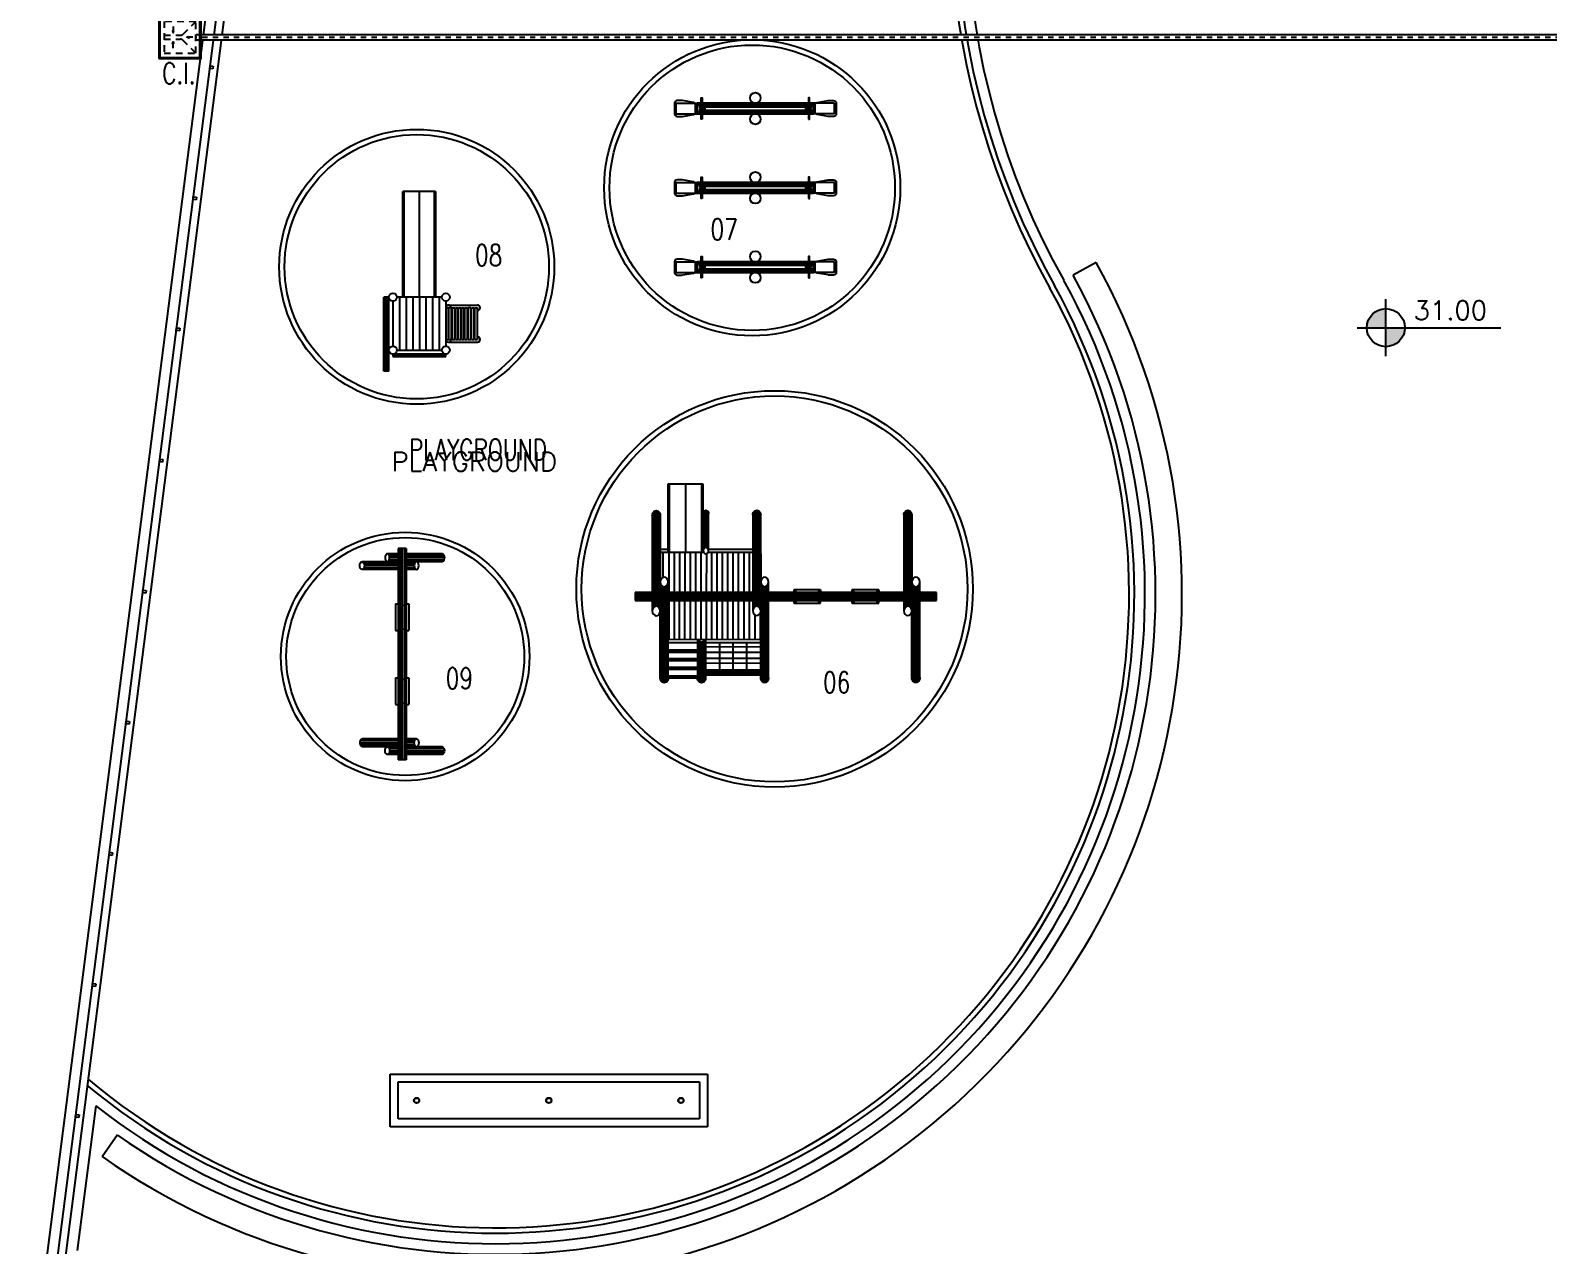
# Model space of a CAD drawing. Header units: inches. Extents: x 542787 to 543192, y 9574025 to 9574373.
# Drawn here: x 543001.89 to 543030.59, y 9574099.36 to 9574122.33 of the extents above; entities that cross this region are included whole.
import ezdxf
from ezdxf.enums import TextEntityAlignment as Align

# ---------------------------------------------------------------- set-up
doc = ezdxf.new("R2010")
doc.units = ezdxf.units.IN
doc.header["$MEASUREMENT"] = 0
doc.linetypes.add('DASHDOT', pattern=[1, 0.5, -0.25, 0, -0.25])
doc.linetypes.add('HIDDEN', pattern=[0.375, 0.25, -0.125])
for name, color, linetype in [('EIXO', 8, 'Continuous'), ('I-ARQ', 8, 'Continuous'), ('I-CONEXAO', 1, 'Continuous'), ('I-ESGOTO', 6, 'Continuous'), ('I-NORMO_ARQ', 8, 'Continuous'), ('I-NORMO_INST', 4, 'Continuous')]:
    doc.layers.add(name, color=color, linetype=linetype)
doc.styles.add('50', font='ROMANS.SHX', dxfattribs={"width": 0.7, "height": 0.1})
doc.styles.add('COTA200', font='ROMANS.SHX')
doc.styles.add('ROMANS', font='romans.shx', dxfattribs={"height": 0.025})

# ---------------------------------------------------------------- blocks, each defined once
blk = doc.blocks.new('MARACANAÚ')
at = {"layer": 'I-ARQ'}
for p, q in [((543221.229, 9574069.861), (543221.471, 9574069.423)), ((543227.621, 9574066.839), (543227.47, 9574066.839)), ((543227.47, 9574066.839), (543227.47, 9574061.14)), ((543227.48, 9574066.839), (543227.48, 9574061.14)), ((543227.5, 9574066.839), (543227.5, 9574061.14)), ((543227.53, 9574066.839), (543227.53, 9574061.14)), ((543227.561, 9574061.14), (543227.561, 9574066.839)), ((543227.591, 9574061.14), (543227.591, 9574066.839)), ((543227.611, 9574061.14), (543227.611, 9574066.839)), ((543227.621, 9574061.14), (543227.621, 9574066.839)), ((543227.47, 9574066.524), (543227.272, 9574066.524)), ((543227.315, 9574066.514), (543227.47, 9574066.514)), ((543227.343, 9574066.494), (543227.47, 9574066.494)), ((543227.352, 9574066.481), (543227.352, 9574066.482)), ((543227.359, 9574066.464), (543227.47, 9574066.464)), ((543227.359, 9574066.435), (543227.471, 9574066.435)), ((543229.087, 9574066.524), (543227.621, 9574066.524)), ((543227.621, 9574066.514), (543229.133, 9574066.514)), ((543227.621, 9574066.494), (543229.159, 9574066.494)), ((543227.621, 9574066.464), (543229.174, 9574066.464)), ((543227.621, 9574066.434), (543229.174, 9574066.434)), ((543225.917, 9574066.312), (543227.47, 9574066.313)), ((543225.917, 9574066.282), (543227.47, 9574066.283)), ((543225.933, 9574066.342), (543227.47, 9574066.343)), ((543225.934, 9574066.252), (543227.47, 9574066.253)), ((543225.96, 9574066.362), (543227.47, 9574066.363)), ((543225.96, 9574066.232), (543227.47, 9574066.233)), ((543225.999, 9574066.372), (543227.47, 9574066.373)), ((543226.005, 9574066.222), (543227.47, 9574066.223)), ((543227.47, 9574066.374), (543227.272, 9574066.374)), ((543227.317, 9574066.384), (543227.47, 9574066.384)), ((543227.344, 9574066.404), (543227.47, 9574066.404)), ((543227.621, 9574066.404), (543229.157, 9574066.404)), ((543227.621, 9574066.384), (543229.13, 9574066.384)), ((543229.095, 9574066.374), (543227.621, 9574066.374)), ((543227.621, 9574066.373), (543227.82, 9574066.373)), ((543227.621, 9574066.363), (543227.776, 9574066.363)), ((543227.621, 9574066.343), (543227.749, 9574066.343)), ((543227.621, 9574066.313), (543227.733, 9574066.313)), ((543227.621, 9574066.283), (543227.733, 9574066.283)), ((543227.621, 9574066.253), (543227.749, 9574066.253)), ((543227.621, 9574066.233), (543227.776, 9574066.233)), ((543227.621, 9574066.223), (543227.82, 9574066.223)), ((543227.419, 9574065.746), (543227.47, 9574065.746)), ((543227.419, 9574065.746), (543227.419, 9574065.241)), ((543227.437, 9574065.735), (543227.47, 9574065.735)), ((543227.437, 9574065.71), (543227.437, 9574065.735)), ((543227.437, 9574065.71), (543227.47, 9574065.71)), ((543227.672, 9574065.746), (543227.621, 9574065.746)), ((543227.621, 9574065.735), (543227.654, 9574065.735)), ((543227.621, 9574065.71), (543227.654, 9574065.71)), ((543227.654, 9574065.71), (543227.654, 9574065.735)), ((543227.672, 9574065.241), (543227.672, 9574065.746)), ((543227.47, 9574065.276), (543227.437, 9574065.276)), ((543227.437, 9574065.276), (543227.437, 9574065.251)), ((543227.621, 9574065.276), (543227.654, 9574065.276)), ((543227.654, 9574065.276), (543227.654, 9574065.251)), ((543227.419, 9574065.241), (543227.47, 9574065.241)), ((543227.47, 9574065.251), (543227.437, 9574065.251)), ((543227.621, 9574065.251), (543227.654, 9574065.251)), ((543227.621, 9574065.241), (543227.672, 9574065.241)), ((543218.216, 9574064.913), (543218.216, 9574064.559)), ((543218.416, 9574064.913), (543218.216, 9574064.913)), ((543218.416, 9574064.913), (543218.416, 9574064.559)), ((543219.716, 9574064.913), (543219.716, 9574064.559)), ((543219.916, 9574064.913), (543219.716, 9574064.913)), ((543219.916, 9574064.913), (543219.916, 9574064.559)), ((543221.216, 9574064.913), (543221.216, 9574064.559)), ((543221.416, 9574064.913), (543221.216, 9574064.913)), ((543221.416, 9574064.913), (543221.416, 9574064.559)), ((543218.216, 9574064.559), (543218.216, 9574064.512)), ((543218.416, 9574064.513), (543218.216, 9574064.513)), ((543218.216, 9574064.513), (543218.216, 9574064.437)), ((543218.216, 9574064.417), (543218.216, 9574062.408)), ((543218.221, 9574064.437), (543218.221, 9574064.507)), ((543218.221, 9574062.408), (543218.221, 9574064.417)), ((543218.229, 9574064.437), (543218.229, 9574064.499)), ((543218.229, 9574062.408), (543218.229, 9574064.417)), ((543218.247, 9574064.437), (543218.247, 9574064.484)), ((543218.247, 9574062.408), (543218.247, 9574064.417)), ((543218.282, 9574064.437), (543218.282, 9574064.467)), ((543218.282, 9574062.408), (543218.282, 9574064.417)), ((543218.35, 9574064.437), (543218.35, 9574064.467)), ((543218.35, 9574062.408), (543218.35, 9574064.417)), ((543218.385, 9574064.437), (543218.385, 9574064.484)), ((543218.385, 9574062.408), (543218.385, 9574064.417)), ((543218.404, 9574064.437), (543218.404, 9574064.499)), ((543218.404, 9574062.408), (543218.404, 9574064.417)), ((543218.412, 9574064.437), (543218.412, 9574064.507)), ((543218.412, 9574062.408), (543218.412, 9574064.417)), ((543218.416, 9574064.559), (543218.416, 9574064.512)), ((543218.416, 9574064.437), (543218.416, 9574064.513)), ((543218.416, 9574062.408), (543218.416, 9574064.417)), ((543219.716, 9574064.559), (543219.716, 9574064.512)), ((543219.916, 9574064.513), (543219.716, 9574064.513)), ((543219.716, 9574064.513), (543219.716, 9574064.437)), ((543219.716, 9574064.417), (543219.716, 9574062.408)), ((543219.721, 9574064.437), (543219.721, 9574064.507)), ((543219.721, 9574062.408), (543219.721, 9574064.417)), ((543219.729, 9574064.437), (543219.729, 9574064.499)), ((543219.729, 9574062.408), (543219.729, 9574064.417)), ((543219.747, 9574064.437), (543219.747, 9574064.484)), ((543219.747, 9574062.408), (543219.747, 9574064.417)), ((543219.782, 9574064.437), (543219.782, 9574064.467)), ((543219.782, 9574062.408), (543219.782, 9574064.417)), ((543219.85, 9574064.437), (543219.85, 9574064.467)), ((543219.85, 9574062.408), (543219.85, 9574064.417)), ((543219.885, 9574064.437), (543219.885, 9574064.484)), ((543219.885, 9574062.408), (543219.885, 9574064.417)), ((543219.904, 9574064.437), (543219.904, 9574064.499)), ((543219.904, 9574062.408), (543219.904, 9574064.417)), ((543219.912, 9574064.437), (543219.912, 9574064.507)), ((543219.912, 9574062.408), (543219.912, 9574064.417)), ((543219.916, 9574064.559), (543219.916, 9574064.512)), ((543219.916, 9574064.437), (543219.916, 9574064.513)), ((543219.916, 9574062.408), (543219.916, 9574064.417)), ((543221.216, 9574064.559), (543221.216, 9574064.512)), ((543221.416, 9574064.513), (543221.216, 9574064.513)), ((543221.216, 9574064.513), (543221.216, 9574064.437)), ((543221.216, 9574064.417), (543221.216, 9574062.408)), ((543221.221, 9574064.437), (543221.221, 9574064.507)), ((543221.221, 9574062.408), (543221.221, 9574064.417)), ((543221.229, 9574064.437), (543221.229, 9574064.499)), ((543221.229, 9574062.408), (543221.229, 9574064.417)), ((543221.247, 9574064.437), (543221.247, 9574064.484)), ((543221.247, 9574062.408), (543221.247, 9574064.417)), ((543221.282, 9574064.437), (543221.282, 9574064.467)), ((543221.282, 9574062.408), (543221.282, 9574064.417)), ((543221.35, 9574064.437), (543221.35, 9574064.467)), ((543221.35, 9574062.408), (543221.35, 9574064.417)), ((543221.385, 9574064.437), (543221.385, 9574064.484)), ((543221.385, 9574062.408), (543221.385, 9574064.417)), ((543221.404, 9574064.437), (543221.404, 9574064.499)), ((543221.404, 9574062.408), (543221.404, 9574064.417)), ((543221.412, 9574064.437), (543221.412, 9574064.507)), ((543221.412, 9574062.408), (543221.412, 9574064.417)), ((543221.416, 9574064.559), (543221.416, 9574064.512)), ((543221.416, 9574064.437), (543221.416, 9574064.513)), ((543221.416, 9574062.408), (543221.416, 9574064.417)), ((543227.419, 9574064.646), (543227.47, 9574064.646)), ((543227.419, 9574064.646), (543227.419, 9574064.141)), ((543227.437, 9574064.635), (543227.47, 9574064.635)), ((543227.437, 9574064.61), (543227.437, 9574064.635)), ((543227.437, 9574064.61), (543227.47, 9574064.61)), ((543227.672, 9574064.646), (543227.621, 9574064.646)), ((543227.621, 9574064.635), (543227.654, 9574064.635)), ((543227.621, 9574064.61), (543227.654, 9574064.61)), ((543227.654, 9574064.61), (543227.654, 9574064.635)), ((543227.672, 9574064.141), (543227.672, 9574064.646)), ((543227.419, 9574064.141), (543227.47, 9574064.141)), ((543227.47, 9574064.176), (543227.437, 9574064.176)), ((543227.437, 9574064.176), (543227.437, 9574064.151)), ((543227.47, 9574064.151), (543227.437, 9574064.151)), ((543227.621, 9574064.176), (543227.654, 9574064.176)), ((543227.621, 9574064.151), (543227.654, 9574064.151)), ((543227.621, 9574064.141), (543227.672, 9574064.141)), ((543227.654, 9574064.176), (543227.654, 9574064.151)), ((543227.47, 9574063.664), (543227.273, 9574063.664)), ((543227.317, 9574063.654), (543227.47, 9574063.654)), ((543227.344, 9574063.634), (543227.47, 9574063.634)), ((543227.344, 9574063.544), (543227.47, 9574063.544)), ((543227.36, 9574063.604), (543227.47, 9574063.604)), ((543227.36, 9574063.574), (543227.47, 9574063.574)), ((543229.087, 9574063.664), (543227.621, 9574063.664)), ((543227.621, 9574063.654), (543229.132, 9574063.654)), ((543227.621, 9574063.634), (543229.159, 9574063.634)), ((543227.621, 9574063.604), (543229.174, 9574063.604)), ((543227.621, 9574063.574), (543229.174, 9574063.574)), ((543227.621, 9574063.544), (543229.157, 9574063.544)), ((543225.917, 9574063.453), (543227.47, 9574063.454)), ((543225.917, 9574063.424), (543227.47, 9574063.424)), ((543225.933, 9574063.483), (543227.47, 9574063.484)), ((543225.934, 9574063.394), (543227.47, 9574063.394)), ((543225.96, 9574063.503), (543227.47, 9574063.504)), ((543225.96, 9574063.374), (543227.47, 9574063.374)), ((543225.999, 9574063.513), (543227.47, 9574063.514)), ((543226.005, 9574063.364), (543227.47, 9574063.364)), ((543226.657, 9574063.364), (543226.658, 9574062.528)), ((543226.715, 9574063.364), (543226.716, 9574062.519)), ((543226.716, 9574063.293), (543227.471, 9574063.293)), ((543227.47, 9574063.514), (543227.272, 9574063.514)), ((543227.317, 9574063.524), (543227.47, 9574063.524)), ((543227.621, 9574063.524), (543229.13, 9574063.524)), ((543227.621, 9574063.514), (543227.82, 9574063.514)), ((543229.095, 9574063.514), (543227.621, 9574063.514)), ((543227.621, 9574063.504), (543227.771, 9574063.504)), ((543227.621, 9574063.484), (543227.745, 9574063.484)), ((543227.621, 9574063.454), (543227.728, 9574063.454)), ((543227.621, 9574063.424), (543227.729, 9574063.424)), ((543227.621, 9574063.394), (543227.745, 9574063.394)), ((543227.621, 9574063.374), (543227.771, 9574063.374)), ((543227.621, 9574063.364), (543227.824, 9574063.364)), ((543227.621, 9574063.364), (543227.82, 9574063.364)), ((543227.622, 9574063.293), (543228.364, 9574063.293)), ((543227.863, 9574063.505), (543228.363, 9574063.505)), ((543227.899, 9574063.404), (543228.363, 9574063.404)), ((543228.363, 9574063.514), (543228.364, 9574061.765)), ((543228.421, 9574063.515), (543228.422, 9574062.47)), ((543228.502, 9574063.514), (543228.503, 9574062.47)), ((543228.604, 9574063.514), (543228.605, 9574062.47)), ((543228.72, 9574063.516), (543228.72, 9574062.471)), ((543228.811, 9574063.516), (543228.812, 9574062.471)), ((543228.936, 9574062.47), (543228.936, 9574063.514)), ((543228.946, 9574062.47), (543228.946, 9574063.514)), ((543228.966, 9574062.47), (543228.966, 9574063.514)), ((543228.985, 9574063.514), (543228.985, 9574062.47)), ((543229.006, 9574063.514), (543229.006, 9574062.47)), ((543229.026, 9574063.514), (543229.026, 9574062.47)), ((543229.036, 9574063.514), (543229.036, 9574062.47)), ((543226.716, 9574063.192), (543227.471, 9574063.192)), ((543226.716, 9574063.091), (543227.471, 9574063.091)), ((543226.716, 9574062.99), (543227.471, 9574062.99)), ((543227.622, 9574063.192), (543228.364, 9574063.192)), ((543227.622, 9574063.091), (543228.364, 9574063.091)), ((543227.622, 9574062.99), (543228.364, 9574062.99)), ((543228.422, 9574062.987), (543228.936, 9574062.987)), ((543228.426, 9574063.243), (543228.94, 9574063.243)), ((543226.716, 9574062.889), (543227.471, 9574062.889)), ((543226.716, 9574062.788), (543227.471, 9574062.788)), ((543226.716, 9574062.687), (543227.471, 9574062.687)), ((543227.622, 9574062.889), (543228.364, 9574062.889)), ((543227.622, 9574062.788), (543228.364, 9574062.788)), ((543227.622, 9574062.687), (543228.364, 9574062.687)), ((543228.42, 9574062.736), (543228.934, 9574062.736)), ((543225.416, 9574061.764), (543225.416, 9574062.42)), ((543225.416, 9574062.42), (543226.716, 9574062.42)), ((543225.416, 9574062.395), (543226.716, 9574062.395)), ((543226.625, 9574062.493), (543225.918, 9574062.493)), ((543225.918, 9574062.463), (543226.625, 9574062.463)), ((543226.639, 9574062.513), (543225.933, 9574062.513)), ((543225.933, 9574062.443), (543226.639, 9574062.443)), ((543226.655, 9574062.523), (543225.949, 9574062.523)), ((543225.949, 9574062.433), (543226.656, 9574062.433)), ((543226.68, 9574062.528), (543225.975, 9574062.528)), ((543225.975, 9574062.428), (543226.683, 9574062.428)), ((543226.626, 9574062.395), (543226.626, 9574062.42)), ((543226.658, 9574062.42), (543226.658, 9574062.428)), ((543226.716, 9574062.586), (543227.471, 9574062.586)), ((543226.716, 9574062.437), (543226.716, 9574061.764)), ((543226.74, 9574062.486), (543227.471, 9574062.485)), ((543227.622, 9574062.586), (543228.364, 9574062.586)), ((543227.622, 9574062.485), (543228.364, 9574062.485)), ((543228.364, 9574062.47), (543229.088, 9574062.469)), ((543228.364, 9574062.459), (543229.138, 9574062.459)), ((543228.389, 9574062.439), (543229.162, 9574062.44)), ((543228.404, 9574062.409), (543229.177, 9574062.41)), ((543228.557, 9574062.409), (543228.603, 9574062.409)), ((543228.557, 9574061.683), (543228.557, 9574062.409)), ((543228.562, 9574061.683), (543228.562, 9574062.409)), ((543228.572, 9574061.683), (543228.572, 9574062.409)), ((543228.588, 9574062.409), (543228.588, 9574061.683)), ((543228.598, 9574062.409), (543228.598, 9574061.683)), ((543228.603, 9574062.409), (543228.603, 9574061.683)), ((543228.719, 9574062.409), (543228.766, 9574062.409)), ((543228.719, 9574061.683), (543228.719, 9574062.409)), ((543228.724, 9574061.683), (543228.724, 9574062.409)), ((543228.734, 9574061.683), (543228.734, 9574062.409)), ((543228.751, 9574062.409), (543228.751, 9574061.683)), ((543228.761, 9574062.409), (543228.761, 9574061.683)), ((543228.766, 9574062.409), (543228.766, 9574061.683)), ((543228.882, 9574062.409), (543228.928, 9574062.409)), ((543228.882, 9574061.683), (543228.882, 9574062.409)), ((543228.887, 9574061.683), (543228.887, 9574062.409)), ((543228.897, 9574061.683), (543228.897, 9574062.409)), ((543228.913, 9574062.409), (543228.913, 9574061.683)), ((543228.923, 9574062.409), (543228.923, 9574061.683)), ((543228.928, 9574062.409), (543228.928, 9574061.683)), ((543229.045, 9574061.683), (543229.045, 9574062.409)), ((543229.045, 9574062.409), (543229.091, 9574062.409)), ((543229.05, 9574061.683), (543229.05, 9574062.409)), ((543229.06, 9574061.683), (543229.06, 9574062.409)), ((543229.076, 9574062.409), (543229.076, 9574061.683)), ((543229.086, 9574062.409), (543229.086, 9574061.683)), ((543229.091, 9574062.409), (543229.091, 9574061.683)), ((543236.58, 9574056.506), (543236.58, 9574062.506)), ((543236.58, 9574062.506), (543237.58, 9574062.506)), ((543237.58, 9574062.506), (543237.58, 9574056.506)), ((543218.216, 9574062.388), (543218.216, 9574062.313)), ((543218.216, 9574062.267), (543218.216, 9574062.313)), ((543218.416, 9574062.313), (543218.216, 9574062.313)), ((543218.216, 9574061.913), (543218.216, 9574062.267)), ((543218.221, 9574062.319), (543218.221, 9574062.388)), ((543218.229, 9574062.327), (543218.229, 9574062.388)), ((543218.247, 9574062.342), (543218.247, 9574062.388)), ((543218.282, 9574062.358), (543218.282, 9574062.388)), ((543218.35, 9574062.358), (543218.35, 9574062.388)), ((543218.385, 9574062.342), (543218.385, 9574062.388)), ((543218.404, 9574062.327), (543218.404, 9574062.388)), ((543218.412, 9574062.319), (543218.412, 9574062.388)), ((543218.416, 9574062.313), (543218.416, 9574062.388)), ((543218.416, 9574062.267), (543218.416, 9574062.313)), ((543218.416, 9574061.913), (543218.416, 9574062.267)), ((543219.716, 9574062.388), (543219.716, 9574062.313)), ((543219.716, 9574062.267), (543219.716, 9574062.313)), ((543219.916, 9574062.313), (543219.716, 9574062.313)), ((543219.716, 9574061.913), (543219.716, 9574062.267)), ((543219.721, 9574062.319), (543219.721, 9574062.388)), ((543219.729, 9574062.327), (543219.729, 9574062.388)), ((543219.747, 9574062.342), (543219.747, 9574062.388)), ((543219.782, 9574062.358), (543219.782, 9574062.388)), ((543219.85, 9574062.358), (543219.85, 9574062.388)), ((543219.885, 9574062.342), (543219.885, 9574062.388)), ((543219.904, 9574062.327), (543219.904, 9574062.388)), ((543219.912, 9574062.319), (543219.912, 9574062.388)), ((543219.916, 9574062.313), (543219.916, 9574062.388)), ((543219.916, 9574062.267), (543219.916, 9574062.313)), ((543219.916, 9574061.913), (543219.916, 9574062.267)), ((543221.216, 9574062.388), (543221.216, 9574062.313)), ((543221.216, 9574062.267), (543221.216, 9574062.313)), ((543221.416, 9574062.313), (543221.216, 9574062.313)), ((543221.216, 9574061.913), (543221.216, 9574062.267)), ((543221.221, 9574062.319), (543221.221, 9574062.388)), ((543221.229, 9574062.327), (543221.229, 9574062.388)), ((543221.247, 9574062.342), (543221.247, 9574062.388)), ((543221.282, 9574062.358), (543221.282, 9574062.388)), ((543221.35, 9574062.358), (543221.35, 9574062.388)), ((543221.385, 9574062.342), (543221.385, 9574062.388)), ((543221.404, 9574062.327), (543221.404, 9574062.388)), ((543221.412, 9574062.319), (543221.412, 9574062.388)), ((543221.416, 9574062.313), (543221.416, 9574062.388)), ((543221.416, 9574062.267), (543221.416, 9574062.313)), ((543221.416, 9574061.913), (543221.416, 9574062.267)), ((543226.716, 9574062.384), (543227.471, 9574062.384)), ((543226.716, 9574062.283), (543227.471, 9574062.283)), ((543226.716, 9574062.182), (543227.471, 9574062.182)), ((543227.622, 9574062.384), (543228.364, 9574062.384)), ((543227.622, 9574062.283), (543228.364, 9574062.283)), ((543227.622, 9574062.182), (543228.364, 9574062.182)), ((543228.364, 9574062.329), (543228.557, 9574062.329)), ((543228.364, 9574062.319), (543228.557, 9574062.319)), ((543228.389, 9574062.349), (543228.557, 9574062.349)), ((543228.404, 9574062.379), (543228.557, 9574062.379)), ((543228.422, 9574062.319), (543228.422, 9574061.765)), ((543228.603, 9574062.379), (543228.719, 9574062.379)), ((543228.603, 9574062.349), (543228.719, 9574062.349)), ((543228.603, 9574062.329), (543228.719, 9574062.329)), ((543228.603, 9574062.319), (543228.719, 9574062.319)), ((543228.766, 9574062.379), (543228.882, 9574062.379)), ((543228.766, 9574062.349), (543228.882, 9574062.349)), ((543228.766, 9574062.329), (543228.882, 9574062.329)), ((543228.766, 9574062.319), (543228.882, 9574062.319)), ((543228.928, 9574062.379), (543229.045, 9574062.379)), ((543228.928, 9574062.349), (543229.045, 9574062.349)), ((543228.928, 9574062.329), (543229.045, 9574062.329)), ((543228.928, 9574062.319), (543229.045, 9574062.319)), ((543229.091, 9574062.379), (543229.173, 9574062.379)), ((543229.091, 9574062.349), (543229.158, 9574062.349)), ((543229.091, 9574062.329), (543229.133, 9574062.329)), ((543229.091, 9574062.319), (543229.095, 9574062.319)), ((543236.73, 9574056.656), (543236.73, 9574062.356)), ((543236.73, 9574062.356), (543237.43, 9574062.356)), ((543237.43, 9574062.356), (543237.43, 9574056.656)), ((543218.416, 9574061.913), (543218.216, 9574061.913)), ((543219.916, 9574061.913), (543219.716, 9574061.913)), ((543221.416, 9574061.913), (543221.216, 9574061.913)), ((543225.416, 9574062.092), (543226.716, 9574062.092)), ((543226.716, 9574062.081), (543227.471, 9574062.081)), ((543226.716, 9574061.981), (543227.471, 9574061.981)), ((543226.716, 9574061.88), (543227.471, 9574061.88)), ((543228.364, 9574062.081), (543227.622, 9574062.081)), ((543228.364, 9574061.981), (543227.622, 9574061.981)), ((543227.622, 9574061.88), (543228.364, 9574061.88)), ((543226.716, 9574061.789), (543225.416, 9574061.789)), ((543226.716, 9574061.764), (543225.416, 9574061.764)), ((543225.939, 9574061.554), (543227.47, 9574061.554)), ((543225.955, 9574061.584), (543227.47, 9574061.584)), ((543225.982, 9574061.604), (543227.47, 9574061.604)), ((543226.012, 9574061.614), (543227.471, 9574061.614)), ((543226.626, 9574061.789), (543226.626, 9574061.764)), ((543226.658, 9574061.764), (543226.658, 9574061.614)), ((543226.716, 9574061.779), (543227.471, 9574061.779)), ((543226.716, 9574061.764), (543226.716, 9574061.614)), ((543226.716, 9574061.663), (543227.189, 9574061.663)), ((543227.471, 9574061.614), (543227.272, 9574061.614)), ((543227.471, 9574061.764), (543227.273, 9574061.764)), ((543227.317, 9574061.754), (543227.471, 9574061.754)), ((543227.317, 9574061.624), (543227.471, 9574061.624)), ((543227.344, 9574061.734), (543227.471, 9574061.734)), ((543227.344, 9574061.644), (543227.471, 9574061.644)), ((543227.36, 9574061.704), (543227.471, 9574061.704)), ((543227.36, 9574061.674), (543227.471, 9574061.674)), ((543227.622, 9574061.779), (543228.364, 9574061.779)), ((543228.557, 9574061.765), (543227.622, 9574061.764)), ((543227.622, 9574061.754), (543228.557, 9574061.755)), ((543227.622, 9574061.734), (543228.557, 9574061.735)), ((543227.622, 9574061.704), (543228.557, 9574061.705)), ((543227.622, 9574061.675), (543229.176, 9574061.675)), ((543227.622, 9574061.645), (543229.161, 9574061.645)), ((543227.622, 9574061.625), (543229.137, 9574061.625)), ((543229.105, 9574061.615), (543227.622, 9574061.614)), ((543227.622, 9574061.614), (543227.821, 9574061.614)), ((543227.622, 9574061.604), (543227.776, 9574061.604)), ((543227.622, 9574061.584), (543227.749, 9574061.584)), ((543227.622, 9574061.554), (543227.733, 9574061.554)), ((543228.603, 9574061.683), (543228.557, 9574061.683)), ((543228.719, 9574061.765), (543228.603, 9574061.765)), ((543228.603, 9574061.755), (543228.719, 9574061.755)), ((543228.603, 9574061.735), (543228.719, 9574061.735)), ((543228.603, 9574061.705), (543228.719, 9574061.705)), ((543228.766, 9574061.683), (543228.719, 9574061.683)), ((543228.882, 9574061.765), (543228.766, 9574061.765)), ((543228.766, 9574061.755), (543228.882, 9574061.755)), ((543228.766, 9574061.735), (543228.882, 9574061.735)), ((543228.766, 9574061.705), (543228.882, 9574061.705)), ((543228.928, 9574061.683), (543228.882, 9574061.683)), ((543229.045, 9574061.765), (543228.928, 9574061.765)), ((543228.928, 9574061.755), (543229.045, 9574061.755)), ((543228.928, 9574061.735), (543229.045, 9574061.735)), ((543228.928, 9574061.705), (543229.045, 9574061.705)), ((543229.091, 9574061.683), (543229.045, 9574061.683)), ((543229.091, 9574061.755), (543229.138, 9574061.755)), ((543229.091, 9574061.735), (543229.162, 9574061.735)), ((543229.091, 9574061.705), (543229.177, 9574061.705)), ((543225.939, 9574061.524), (543227.47, 9574061.524)), ((543225.955, 9574061.494), (543227.47, 9574061.494)), ((543225.982, 9574061.474), (543227.47, 9574061.474)), ((543226.012, 9574061.464), (543227.471, 9574061.464)), ((543227.622, 9574061.524), (543227.733, 9574061.524)), ((543227.622, 9574061.494), (543227.749, 9574061.494)), ((543227.622, 9574061.474), (543227.776, 9574061.474)), ((543227.622, 9574061.464), (543227.821, 9574061.464)), ((543227.47, 9574061.14), (543227.621, 9574061.14)), ((543222.035, 9574057.608), (543222.035, 9574058.158)), ((543222.685, 9574058.158), (543222.085, 9574058.158)), ((543222.085, 9574058.108), (543222.085, 9574058.158)), ((543222.685, 9574058.108), (543222.085, 9574058.108)), ((543222.685, 9574058.096), (543222.085, 9574058.096)), ((543222.085, 9574058.046), (543222.085, 9574058.096)), ((543222.135, 9574058.096), (543222.135, 9574058.108)), ((543222.635, 9574058.096), (543222.635, 9574058.108)), ((543222.685, 9574058.108), (543222.685, 9574058.158)), ((543222.685, 9574058.046), (543222.685, 9574058.096)), ((543222.735, 9574057.608), (543222.735, 9574058.158)), ((543222.685, 9574058.046), (543222.085, 9574058.046)), ((543222.685, 9574058.033), (543222.085, 9574058.033)), ((543222.085, 9574058.033), (543222.085, 9574057.983)), ((543222.685, 9574057.983), (543222.085, 9574057.983)), ((543222.685, 9574057.968), (543222.085, 9574057.968)), ((543222.085, 9574057.918), (543222.085, 9574057.968)), ((543222.685, 9574057.918), (543222.085, 9574057.918)), ((543222.685, 9574057.908), (543222.085, 9574057.908)), ((543222.085, 9574057.858), (543222.085, 9574057.908)), ((543222.685, 9574057.858), (543222.085, 9574057.858)), ((543222.685, 9574057.848), (543222.085, 9574057.848)), ((543222.085, 9574057.798), (543222.085, 9574057.848)), ((543222.135, 9574058.033), (543222.135, 9574058.046)), ((543222.135, 9574057.968), (543222.135, 9574057.983)), ((543222.135, 9574057.908), (543222.135, 9574057.918)), ((543222.135, 9574057.848), (543222.135, 9574057.858)), ((543222.635, 9574058.033), (543222.635, 9574058.046)), ((543222.635, 9574057.968), (543222.635, 9574057.983)), ((543222.635, 9574057.908), (543222.635, 9574057.918)), ((543222.635, 9574057.848), (543222.635, 9574057.858)), ((543222.685, 9574057.998), (543222.685, 9574058.033)), ((543222.685, 9574057.983), (543222.685, 9574057.998)), ((543222.685, 9574057.918), (543222.685, 9574057.968)), ((543222.685, 9574057.868), (543222.685, 9574057.908)), ((543222.685, 9574057.858), (543222.685, 9574057.868)), ((543222.685, 9574057.803), (543222.685, 9574057.848)), ((543222.685, 9574057.798), (543222.685, 9574057.803)), ((543221.96, 9574057.558), (543222.81, 9574057.558)), ((543222.685, 9574057.798), (543222.085, 9574057.798)), ((543222.685, 9574057.788), (543222.085, 9574057.788)), ((543222.085, 9574057.738), (543222.085, 9574057.788)), ((543222.685, 9574057.738), (543222.085, 9574057.738)), ((543222.685, 9574057.728), (543222.085, 9574057.728)), ((543222.085, 9574057.678), (543222.085, 9574057.728)), ((543222.685, 9574057.678), (543222.085, 9574057.678)), ((543222.685, 9574057.668), (543222.085, 9574057.668)), ((543222.085, 9574057.648), (543222.085, 9574057.668)), ((543222.085, 9574057.648), (543222.085, 9574057.618)), ((543222.685, 9574057.618), (543222.085, 9574057.618)), ((543222.685, 9574057.608), (543222.085, 9574057.608)), ((543222.085, 9574057.558), (543222.085, 9574057.608)), ((543222.135, 9574057.788), (543222.135, 9574057.798)), ((543222.135, 9574057.728), (543222.135, 9574057.738)), ((543222.135, 9574057.668), (543222.135, 9574057.678)), ((543222.635, 9574057.788), (543222.635, 9574057.798)), ((543222.635, 9574057.728), (543222.635, 9574057.738)), ((543222.635, 9574057.678), (543222.635, 9574057.668)), ((543222.685, 9574057.738), (543222.685, 9574057.788)), ((543222.685, 9574057.678), (543222.685, 9574057.728)), ((543222.685, 9574057.618), (543222.685, 9574057.668)), ((543222.685, 9574057.558), (543222.685, 9574057.608)), ((543223.01, 9574057.558), (543222.96, 9574057.558)), ((543222.96, 9574057.558), (543222.96, 9574056.558)), ((543222.964, 9574056.558), (543222.964, 9574057.558)), ((543222.968, 9574056.558), (543222.968, 9574057.558)), ((543222.976, 9574056.558), (543222.976, 9574057.558)), ((543222.985, 9574056.558), (543222.985, 9574057.558)), ((543222.995, 9574056.558), (543222.995, 9574057.558)), ((543223.003, 9574056.558), (543223.003, 9574057.558)), ((543223.007, 9574056.558), (543223.007, 9574057.558)), ((543223.01, 9574057.558), (543223.01, 9574056.558)), ((543226.773, 9574057.525), (543226.773, 9574056.806)), ((543226.809, 9574057.532), (543226.809, 9574056.806)), ((543226.853, 9574057.526), (543226.853, 9574056.806)), ((543226.873, 9574057.516), (543226.873, 9574056.806)), ((543230.423, 9574057.522), (543230.423, 9574056.806)), ((543230.465, 9574057.531), (543230.465, 9574056.806)), ((543230.503, 9574057.521), (543230.503, 9574056.806)), ((543219.885, 9574057.358), (543219.885, 9574057.368)), ((543221.885, 9574057.368), (543219.885, 9574057.368)), ((543219.885, 9574057.358), (543219.885, 9574056.758)), ((543221.885, 9574057.343), (543219.885, 9574057.343)), ((543221.885, 9574057.483), (543221.885, 9574056.633)), ((543221.885, 9574057.433), (543222.885, 9574057.433)), ((543221.885, 9574057.308), (543222.885, 9574057.308)), ((543222.885, 9574056.633), (543222.885, 9574057.483)), ((543226.738, 9574057.493), (543226.738, 9574056.806)), ((543226.743, 9574057.505), (543226.743, 9574056.806)), ((543226.753, 9574057.515), (543226.753, 9574056.806)), ((543226.883, 9574057.507), (543226.883, 9574056.806)), ((543226.888, 9574057.498), (543226.888, 9574056.806)), ((543230.388, 9574057.488), (543230.388, 9574056.806)), ((543230.393, 9574057.496), (543230.393, 9574056.806)), ((543230.403, 9574057.507), (543230.403, 9574056.806)), ((543230.523, 9574057.507), (543230.523, 9574056.806)), ((543230.533, 9574057.496), (543230.533, 9574056.806)), ((543230.538, 9574057.488), (543230.538, 9574056.806)), ((543221.885, 9574057.058), (543219.885, 9574057.058)), ((543221.885, 9574057.183), (543222.885, 9574057.183)), ((543221.885, 9574057.058), (543222.885, 9574057.058)), ((543226.893, 9574056.988), (543226.893, 9574056.806)), ((543226.903, 9574056.978), (543226.903, 9574056.806)), ((543226.923, 9574056.967), (543226.923, 9574056.806)), ((543226.962, 9574056.96), (543226.962, 9574056.806)), ((543227.003, 9574056.967), (543227.003, 9574056.806)), ((543227.023, 9574056.977), (543227.023, 9574056.806)), ((543227.033, 9574056.988), (543227.033, 9574056.806)), ((543227.038, 9574057.006), (543227.038, 9574056.806)), ((543230.238, 9574057.003), (543230.238, 9574056.806)), ((543230.243, 9574056.988), (543230.243, 9574056.806)), ((543230.253, 9574056.978), (543230.253, 9574056.806)), ((543230.273, 9574056.967), (543230.273, 9574056.806)), ((543230.311, 9574056.96), (543230.311, 9574056.806)), ((543230.353, 9574056.967), (543230.353, 9574056.806)), ((543230.373, 9574056.978), (543230.373, 9574056.806)), ((543230.383, 9574056.988), (543230.383, 9574056.806)), ((543221.885, 9574056.773), (543219.885, 9574056.773)), ((543219.885, 9574056.758), (543219.885, 9574056.748)), ((543221.885, 9574056.748), (543219.885, 9574056.748)), ((543221.885, 9574056.933), (543222.885, 9574056.933)), ((543221.885, 9574056.808), (543222.885, 9574056.808)), ((543221.885, 9574056.683), (543222.885, 9574056.683)), ((543226.638, 9574056.806), (543226.638, 9574056.656)), ((543226.638, 9574056.806), (543230.638, 9574056.806)), ((543226.638, 9574056.801), (543230.638, 9574056.801)), ((543226.638, 9574056.791), (543230.638, 9574056.791)), ((543226.638, 9574056.771), (543230.638, 9574056.771)), ((543226.638, 9574056.727), (543230.638, 9574056.727)), ((543226.638, 9574056.691), (543230.638, 9574056.691)), ((543226.638, 9574056.671), (543230.638, 9574056.671)), ((543226.638, 9574056.661), (543230.638, 9574056.661)), ((543226.638, 9574056.656), (543230.638, 9574056.656)), ((543226.738, 9574056.656), (543226.738, 9574056.451)), ((543226.743, 9574056.656), (543226.743, 9574056.466)), ((543226.753, 9574056.656), (543226.753, 9574056.476)), ((543226.773, 9574056.656), (543226.773, 9574056.487)), ((543226.81, 9574056.656), (543226.81, 9574056.493)), ((543226.852, 9574056.656), (543226.852, 9574056.487)), ((543226.872, 9574056.656), (543226.872, 9574056.477)), ((543226.882, 9574056.656), (543226.882, 9574056.467)), ((543226.888, 9574056.656), (543226.888, 9574055.977)), ((543226.893, 9574056.656), (543226.893, 9574055.989)), ((543226.903, 9574056.656), (543226.903, 9574055.999)), ((543226.923, 9574056.656), (543226.923, 9574056.01)), ((543226.958, 9574056.656), (543226.958, 9574056.017)), ((543227.003, 9574056.656), (543227.003, 9574056.011)), ((543227.023, 9574056.656), (543227.023, 9574056)), ((543227.033, 9574056.656), (543227.033, 9574055.99)), ((543227.038, 9574056.656), (543227.038, 9574055.975)), ((543227.688, 9574056.806), (543227.688, 9574056.856)), ((543227.688, 9574056.856), (543228.188, 9574056.856)), ((543227.688, 9574056.606), (543227.688, 9574056.656)), ((543228.188, 9574056.806), (543228.188, 9574056.856)), ((543228.188, 9574056.606), (543228.188, 9574056.656)), ((543229.088, 9574056.806), (543229.088, 9574056.856)), ((543229.088, 9574056.856), (543229.588, 9574056.856)), ((543229.088, 9574056.606), (543229.088, 9574056.656)), ((543229.588, 9574056.806), (543229.588, 9574056.856)), ((543229.588, 9574056.606), (543229.588, 9574056.656)), ((543230.238, 9574056.656), (543230.238, 9574055.974)), ((543230.243, 9574056.656), (543230.243, 9574055.967)), ((543230.253, 9574056.656), (543230.253, 9574055.956)), ((543230.273, 9574056.656), (543230.273, 9574055.941)), ((543230.315, 9574056.656), (543230.315, 9574055.931)), ((543230.353, 9574056.656), (543230.353, 9574055.941)), ((543230.373, 9574056.656), (543230.373, 9574055.955)), ((543230.383, 9574056.656), (543230.383, 9574055.967)), ((543230.388, 9574056.656), (543230.388, 9574055.974)), ((543230.393, 9574056.656), (543230.393, 9574056.466)), ((543230.403, 9574056.656), (543230.403, 9574056.476)), ((543230.423, 9574056.656), (543230.423, 9574056.487)), ((543230.464, 9574056.656), (543230.464, 9574056.493)), ((543230.503, 9574056.656), (543230.503, 9574056.487)), ((543230.523, 9574056.656), (543230.523, 9574056.476)), ((543230.533, 9574056.656), (543230.533, 9574056.466)), ((543230.538, 9574056.656), (543230.538, 9574056.451)), ((543230.638, 9574056.806), (543230.638, 9574056.656)), ((543237.43, 9574056.656), (543236.73, 9574056.656)), ((543221.885, 9574056.483), (543221.885, 9574056.383)), ((543223.285, 9574056.483), (543221.885, 9574056.483)), ((543223.285, 9574056.479), (543221.885, 9574056.479)), ((543223.285, 9574056.473), (543221.885, 9574056.473)), ((543223.285, 9574056.466), (543221.885, 9574056.466)), ((543223.285, 9574056.458), (543221.885, 9574056.458)), ((543223.285, 9574056.449), (543221.885, 9574056.449)), ((543223.285, 9574056.433), (543221.885, 9574056.433)), ((543223.285, 9574056.418), (543221.885, 9574056.418)), ((543223.285, 9574056.409), (543221.885, 9574056.409)), ((543223.285, 9574056.401), (543221.885, 9574056.401)), ((543223.285, 9574056.394), (543221.885, 9574056.394)), ((543223.285, 9574056.388), (543221.885, 9574056.388)), ((543223.285, 9574056.383), (543221.885, 9574056.383)), ((543221.96, 9574056.558), (543222.81, 9574056.558)), ((543222.96, 9574056.558), (543223.01, 9574056.558)), ((543223.285, 9574056.483), (543223.285, 9574056.383)), ((543227.688, 9574056.606), (543228.188, 9574056.606)), ((543229.088, 9574056.606), (543229.588, 9574056.606)), ((543230.464, 9574056.408), (543230.464, 9574056.408)), ((543237.58, 9574056.506), (543236.58, 9574056.506)), ((543242.349, 9574050.072), (543208.37, 9574054.42)), ((543242.503, 9574049.699), (543208.325, 9574054.073)), ((543242.33, 9574049.923), (543208.35, 9574054.271)), ((543217.507, 9574053.099), (543217.515, 9574053.159)), ((543217.557, 9574053.093), (543217.507, 9574053.099)), ((543217.515, 9574053.159), (543217.564, 9574053.153)), ((543217.564, 9574053.153), (543217.557, 9574053.093)), ((543219.987, 9574052.782), (543219.994, 9574052.842)), ((543220.036, 9574052.776), (543219.987, 9574052.782)), ((543219.994, 9574052.842), (543220.044, 9574052.835)), ((543220.044, 9574052.835), (543220.036, 9574052.776)), ((543222.467, 9574052.465), (543222.474, 9574052.524)), ((543222.516, 9574052.458), (543222.467, 9574052.465)), ((543222.474, 9574052.524), (543222.524, 9574052.518)), ((543222.524, 9574052.518), (543222.516, 9574052.458)), ((543224.946, 9574052.147), (543224.954, 9574052.207)), ((543224.996, 9574052.141), (543224.946, 9574052.147)), ((543224.954, 9574052.207), (543225.004, 9574052.201)), ((543225.004, 9574052.201), (543224.996, 9574052.141)), ((543227.426, 9574051.83), (543227.434, 9574051.89)), ((543227.476, 9574051.824), (543227.426, 9574051.83)), ((543227.434, 9574051.89), (543227.483, 9574051.883)), ((543227.483, 9574051.883), (543227.476, 9574051.824)), ((543229.906, 9574051.513), (543229.914, 9574051.572)), ((543229.956, 9574051.506), (543229.906, 9574051.513)), ((543229.914, 9574051.572), (543229.963, 9574051.566)), ((543229.963, 9574051.566), (543229.956, 9574051.506)), ((543232.386, 9574051.196), (543232.393, 9574051.255)), ((543232.393, 9574051.255), (543232.443, 9574051.249)), ((543232.443, 9574051.249), (543232.435, 9574051.189)), ((543237.733, 9574051.345), (543238.143, 9574051.058)), ((543232.435, 9574051.189), (543232.386, 9574051.196)), ((543234.865, 9574050.878), (543234.873, 9574050.938)), ((543234.873, 9574050.938), (543234.923, 9574050.931)), ((543234.923, 9574050.931), (543234.915, 9574050.872)), ((543237.181, 9574050.935), (543239.919, 9574050.584)), ((543234.915, 9574050.872), (543234.865, 9574050.878)), ((543237.345, 9574050.561), (543237.353, 9574050.62)), ((543237.395, 9574050.555), (543237.345, 9574050.561)), ((543237.353, 9574050.62), (543237.402, 9574050.614)), ((543237.402, 9574050.614), (543237.395, 9574050.555))]:
    blk.add_line(p, q, dxfattribs=at)
for points in [[(543218.416, 9574064.943, -0.414214), (543218.466, 9574064.893), (543218.466, 9574064.8, -0.04366), (543218.465, 9574064.792), (543218.429, 9574064.584, -0.36397), (543218.379, 9574064.543), (543218.253, 9574064.543, -0.36397), (543218.203, 9574064.584), (543218.167, 9574064.792, -0.043662), (543218.166, 9574064.8), (543218.166, 9574064.893, -0.414213), (543218.216, 9574064.943)], [(543219.916, 9574064.943, -0.414214), (543219.966, 9574064.893), (543219.966, 9574064.8, -0.04366), (543219.965, 9574064.792), (543219.929, 9574064.584, -0.36397), (543219.879, 9574064.543), (543219.753, 9574064.543, -0.36397), (543219.703, 9574064.584), (543219.667, 9574064.792, -0.043662), (543219.666, 9574064.8), (543219.666, 9574064.893, -0.414213), (543219.716, 9574064.943)], [(543221.416, 9574064.943, -0.414214), (543221.466, 9574064.893), (543221.466, 9574064.8, -0.04366), (543221.465, 9574064.792), (543221.429, 9574064.584, -0.36397), (543221.379, 9574064.543), (543221.253, 9574064.543, -0.36397), (543221.203, 9574064.584), (543221.167, 9574064.792, -0.043662), (543221.166, 9574064.8), (543221.166, 9574064.893, -0.414213), (543221.216, 9574064.943)], [(543218.416, 9574061.883, 0.414214), (543218.466, 9574061.933), (543218.466, 9574062.025, 0.04366), (543218.465, 9574062.034), (543218.429, 9574062.241, 0.36397), (543218.379, 9574062.283), (543218.253, 9574062.283, 0.36397), (543218.203, 9574062.241), (543218.167, 9574062.034, 0.043662), (543218.166, 9574062.025), (543218.166, 9574061.933, 0.414213), (543218.216, 9574061.883)], [(543219.916, 9574061.883, 0.414214), (543219.966, 9574061.933), (543219.966, 9574062.025, 0.04366), (543219.965, 9574062.034), (543219.929, 9574062.241, 0.36397), (543219.879, 9574062.283), (543219.753, 9574062.283, 0.36397), (543219.703, 9574062.241), (543219.667, 9574062.034, 0.043662), (543219.666, 9574062.025), (543219.666, 9574061.933, 0.414213), (543219.716, 9574061.883)], [(543221.416, 9574061.883, 0.414214), (543221.466, 9574061.933), (543221.466, 9574062.025, 0.04366), (543221.465, 9574062.034), (543221.429, 9574062.241, 0.36397), (543221.379, 9574062.283), (543221.253, 9574062.283, 0.36397), (543221.203, 9574062.241), (543221.167, 9574062.034, 0.043662), (543221.166, 9574062.025), (543221.166, 9574061.933, 0.414213), (543221.216, 9574061.883)]]:
    blk.add_lwpolyline(points, format="xyb", close=True, dxfattribs=at)
for points in [[(543218.516, 9574064.417), (543218.516, 9574064.437), (543218.116, 9574064.437), (543218.116, 9574064.417)], [(543220.016, 9574064.417), (543220.016, 9574064.437), (543219.616, 9574064.437), (543219.616, 9574064.417)], [(543221.516, 9574064.417), (543221.516, 9574064.437), (543221.116, 9574064.437), (543221.116, 9574064.417)], [(543218.516, 9574062.408), (543218.516, 9574062.388), (543218.116, 9574062.388), (543218.116, 9574062.408)], [(543220.016, 9574062.408), (543220.016, 9574062.388), (543219.616, 9574062.388), (543219.616, 9574062.408)], [(543221.516, 9574062.408), (543221.516, 9574062.388), (543221.116, 9574062.388), (543221.116, 9574062.408)]]:
    blk.add_lwpolyline(points, close=True, dxfattribs=at)
for points in [[(543218.306, 9574064.417), (543218.306, 9574064.371)], [(543218.326, 9574064.371), (543218.326, 9574064.417)], [(543219.806, 9574064.417), (543219.806, 9574064.371)], [(543219.826, 9574064.371), (543219.826, 9574064.417)], [(543221.306, 9574064.417), (543221.306, 9574064.371)], [(543221.326, 9574064.371), (543221.326, 9574064.417)], [(543218.306, 9574062.408), (543218.306, 9574062.455)], [(543218.326, 9574062.455), (543218.326, 9574062.408)], [(543219.806, 9574062.408), (543219.806, 9574062.455)], [(543219.826, 9574062.455), (543219.826, 9574062.408)], [(543221.306, 9574062.408), (543221.306, 9574062.455)], [(543221.326, 9574062.455), (543221.326, 9574062.408)]]:
    blk.add_lwpolyline(points, dxfattribs=at)
for centre, radius in [((543227.404, 9574063.777), 3.75), ((543227.404, 9574063.777), 3.65), ((543219.815, 9574063.354), 2.8), ((543219.815, 9574063.354), 2.7), ((543227.546, 9574065.723), 0.01), ((543227.546, 9574065.263), 0.01), ((543227.546, 9574064.623), 0.01), ((543227.546, 9574064.163), 0.01), ((543218.116, 9574063.413), 0.1), ((543218.516, 9574063.413), 0.1), ((543219.616, 9574063.413), 0.1), ((543220.016, 9574063.413), 0.1), ((543221.116, 9574063.413), 0.1), ((543221.516, 9574063.413), 0.1), ((543237.08, 9574062.006), 0.0508), ((543237.08, 9574062.006), 0.0458), ((543221.31, 9574057.008), 2.6), ((543237.08, 9574059.506), 0.0508), ((543237.08, 9574059.506), 0.0458), ((543221.31, 9574057.008), 2.5), ((543228.682, 9574056.79), 2.35), ((543228.682, 9574056.79), 2.25), ((543221.885, 9574057.558), 0.075), ((543222.885, 9574057.558), 0.075), ((543237.08, 9574057.006), 0.0508), ((543237.08, 9574057.006), 0.0458), ((543227.713, 9574056.731), 0.01), ((543228.163, 9574056.731), 0.01), ((543229.113, 9574056.731), 0.01), ((543229.563, 9574056.731), 0.01), ((543221.885, 9574056.558), 0.075), ((543222.885, 9574056.558), 0.075)]:
    blk.add_circle(centre, radius, dxfattribs=at)
for centre, radius, start, end in [((543227.511, 9574058.503), 12.979, 325, 118.9471), ((543227.511, 9574058.503), 12.479, 325, 118.9471), ((543227.511, 9574058.503), 12.279, 321.9532, 118.9471), ((543227.511, 9574058.503), 12.079, 320.2698, 118.9471), ((543227.511, 9574058.503), 11.979, 319.9645, 118.9471), ((543214.483, 9574081.888), 14.69, 245.2414, 299.2623), ((543214.483, 9574081.888), 14.49, 245.2414, 299.2623), ((543214.483, 9574081.888), 14.79, 248.5285, 299.2623), ((543218.316, 9574064.588), 0.125, 216.7489, 323.2514), ((543219.816, 9574064.588), 0.125, 216.7489, 323.2514), ((543221.316, 9574064.588), 0.125, 216.7489, 323.2514), ((543218.316, 9574064.371), 0.01, 180, 0), ((543219.816, 9574064.371), 0.01, 180, 0), ((543221.316, 9574064.371), 0.01, 180, 0), ((543218.316, 9574062.455), 0.01, 0, 180), ((543219.816, 9574062.455), 0.01, 0, 180), ((543221.316, 9574062.455), 0.01, 0, 180), ((543228.337, 9574062.394), 0.0686, 292.728, 67.272), ((543218.316, 9574062.238), 0.125, 36.7489, 143.2514), ((543219.816, 9574062.238), 0.125, 36.7489, 143.2514), ((543221.316, 9574062.238), 0.125, 36.7489, 143.2514), ((543222.085, 9574058.158), 0.05, 0.0001, 180.0001), ((543222.685, 9574058.158), 0.05, 0.0001, 180.0001), ((543222.085, 9574057.608), 0.05, 90.0001, 270.0001), ((543222.085, 9574057.608), 0.05, 0.0001, 11.5371), ((543222.685, 9574057.608), 0.05, 168.4632, 180.0001), ((543222.685, 9574057.608), 0.05, 270.0001, 90.0001)]:
    blk.add_arc(centre, radius, start, end, dxfattribs=at)
at = {"layer": 'I-ARQ', "extrusion": (0, 0, -1)}
for centre, major_axis, ratio in [((543227.272, 9574066.449), (-0.0891, 0.0001), 0.842175), ((543227.82, 9574066.298), (-0.0891, 0.0001), 0.842175), ((543227.272, 9574063.589), (-0.0891, 0.0001), 0.842175), ((543227.82, 9574063.439), (-0.0891, 0.0001), 0.842175), ((543226.681, 9574062.478), (-0.0593, 0.0001), 0.842742), ((543227.272, 9574061.689), (-0.0891, 0.0001), 0.842175), ((543227.821, 9574061.539), (-0.0891, 0.0001), 0.842175), ((543226.963, 9574057.003), (-0.075, 0), 0.569144), ((543226.813, 9574056.451), (-0.075, 0), 0.569144)]:
    blk.add_ellipse(centre, major_axis=major_axis, ratio=ratio, dxfattribs=at)
for centre, major_axis, ratio, start_param, end_param in [((543229.087, 9574066.449), (0.0891, 0.0033), 0.844049, 4.653885, 7.974285), ((543226.005, 9574066.297), (0.0891, -0.0001), 0.842175, 1.568071, 4.712389), ((543229.087, 9574063.589), (0.0891, 0.0033), 0.844049, 4.653885, 7.974285), ((543226.005, 9574063.439), (0.0891, -0.0001), 0.842175, 1.568071, 4.712389), ((543225.975, 9574062.478), (0.0593, -0.0001), 0.842742, 1.568307, 4.712389), ((543229.096, 9574062.395), (0.0818, 0.0056), 0.918858, 4.677328, 8.013544), ((543226.012, 9574061.539), (0.0891, -0.0001), 0.842175, 1.568071, 4.712389), ((543229.096, 9574061.69), (0.0818, 0.0056), 0.918858, 4.714659, 8.013544), ((543226.813, 9574057.489), (-0.0759, -0.0006), 0.563077, 6.38969, 9.235131), ((543230.463, 9574057.445), (0.0754, -0.0433), 0.994018, 3.144919, 5.231426)]:
    blk.add_ellipse(centre, major_axis=major_axis, ratio=ratio, start_param=start_param, end_param=end_param, dxfattribs=at)
at = {"layer": 'I-ARQ'}
for centre, major_axis, ratio in [((543230.313, 9574057.003), (0.075, 0), 0.569144), ((543230.463, 9574056.451), (0.075, 0), 0.569144), ((543226.963, 9574055.974), (0.075, 0.0006), 0.57483)]:
    blk.add_ellipse(centre, major_axis=major_axis, ratio=ratio, dxfattribs=at)
blk.add_ellipse((543230.313, 9574056.018), major_axis=(-0.0754, -0.0433), ratio=0.994024, start_param=0.003319, end_param=2.089836, dxfattribs=at)
at = {"layer": 'I-NORMO_ARQ', "style": 'ROMANS', "width": 0.75}
for s, p in [('06', (543229.17, 9574064.951)), ('07', (543220.603, 9574062.823)), ('PLAYGROUND', (543224.77, 9574058.166)), ('08', (543221.09, 9574058.369)), ('09', (543229.093, 9574057.813))]:
    blk.add_text(s, height=0.4, rotation=90, dxfattribs=at).set_placement(p, align=Align.MIDDLE_CENTER)
blk = doc.blocks.new('*U39')
at = {"color": 2}
blk.add_wipeout([(0, 0.057), (31.89, 0.057), (31.89, -0.057), (0, -0.057)], dxfattribs=at)
for p, q in [((0, 0.05), (31.89, 0.05)), ((0, -0.05), (31.89, -0.05))]:
    blk.add_line(p, q)
at = {"layer": 'EIXO', "linetype": 'DASHDOT', "ltscale": 0.01}
blk.add_line((0, 0), (31.89, 0), dxfattribs=at)
blk = doc.blocks.new('*U20')
at = {"color": 2, "ltscale": 0.5}
blk.add_wipeout([(0.302, -0.302), (0.302, 0.302), (-0.302, 0.302), (-0.302, -0.302)], dxfattribs=at)
at = {"ltscale": 0.5}
blk.add_lwpolyline([(0.4, -0.4), (0.4, 0.4), (-0.4, 0.4), (-0.4, -0.4)], close=True, dxfattribs=at)
at = {"layer": 'I-CONEXAO', "color": 8, "linetype": 'HIDDEN', "ltscale": 0.5}
for p, q in [((-0.3, 0.3), (-0.059, 0.059)), ((0.3, 0.3), (0.059, 0.059)), ((-0.038, -0.3), (-0.038, 0.006)), ((0.037, -0.3), (0.037, 0.006))]:
    blk.add_line(p, q, dxfattribs=at)
at = {"layer": 'I-CONEXAO', "color": 8, "ltscale": 0.5}
for p, q in [((0.001, 0.246), (0.001, 0.166)), ((-0.204, -0.127), (-0.124, -0.127)), ((0.204, -0.127), (0.124, -0.127))]:
    blk.add_line(p, q, dxfattribs=at)
for points in [[(0.38, -0.38), (0.38, 0.38), (-0.38, 0.38), (-0.38, -0.38)], [(-0.013, 0.166), (0.015, 0.166), (0.001, 0.129)], [(-0.124, -0.113), (-0.124, -0.141), (-0.086, -0.127)], [(0.124, -0.113), (0.124, -0.141), (0.086, -0.127)]]:
    blk.add_lwpolyline(points, close=True, dxfattribs=at)
at = {"layer": 'I-CONEXAO', "color": 8, "linetype": 'HIDDEN', "ltscale": 0.5}
blk.add_lwpolyline([(0.3, -0.3), (0.3, 0.3), (-0.3, 0.3), (-0.3, -0.3)], close=True, dxfattribs=at)
for centre, start, end in [((-0.113, 0.006), 0, 45), ((0.112, 0.006), 135, 180)]:
    blk.add_arc(centre, 0.075, start, end, dxfattribs=at)

msp = doc.modelspace()

# ---------------------------------------------------------------- hatches: boundary and pattern name
at = {"layer": 'I-NORMO_ARQ'}
h = msp.add_hatch(color=256, dxfattribs=at)
h.paths.add_polyline_path([(543027.891, 9574116.707), (543027.531, 9574116.707), (543027.531, 9574116.347, 0.414214)])
h.paths.add_polyline_path([(543027.531, 9574117.067, 0.414214), (543027.171, 9574116.707), (543027.531, 9574116.707)])

# ---------------------------------------------------------------- linework, layer by layer
for p, q in [((543027.531, 9574116.167), (543027.531, 9574117.247)), ((543026.991, 9574116.707), (543029.704, 9574116.707))]:
    msp.add_line(p, q, dxfattribs=at)
msp.add_circle((543027.531, 9574116.707), 0.36, dxfattribs=at)

# ---------------------------------------------------------------- block references
at = {"layer": 'I-ARQ', "rotation": 270}
msp.add_blockref('MARACANAÚ', (-9031047.807, 10117339.169), dxfattribs=at)

# ---------------------------------------------------------------- texts
at = {"layer": 'I-NORMO_ARQ', "style": 'COTA200'}
msp.add_text('PLAYGROUND', height=0.36, dxfattribs=at).set_placement((543010.288, 9574114.173), align=Align.MIDDLE_CENTER)
at = {"layer": 'I-NORMO_ARQ', "style": 'ROMANS'}
msp.add_attdef('31.00', (543028.058, 9574116.855), '', height=0.36, dxfattribs=at)

# ---------------------------------------------------------------- next in the draw order: block references
at = {"layer": 'I-ESGOTO', "color": 2, "rotation": 180}
msp.add_blockref('*U39', (543036.844, 9574122.195), dxfattribs=at)

# ---------------------------------------------------------------- next in the draw order: block references
at = {"layer": 'I-ESGOTO', "rotation": 270}
msp.add_blockref('*U20', (543004.721, 9574122.201), dxfattribs=at)

# ---------------------------------------------------------------- next in the draw order: texts
at = {"layer": 'I-NORMO_INST', "style": '50', "width": 0.75}
msp.add_text('C.I.', height=0.4, dxfattribs=at).set_placement((543004.385, 9574121.317, 0.068))

doc.saveas('drawing.dxf')
